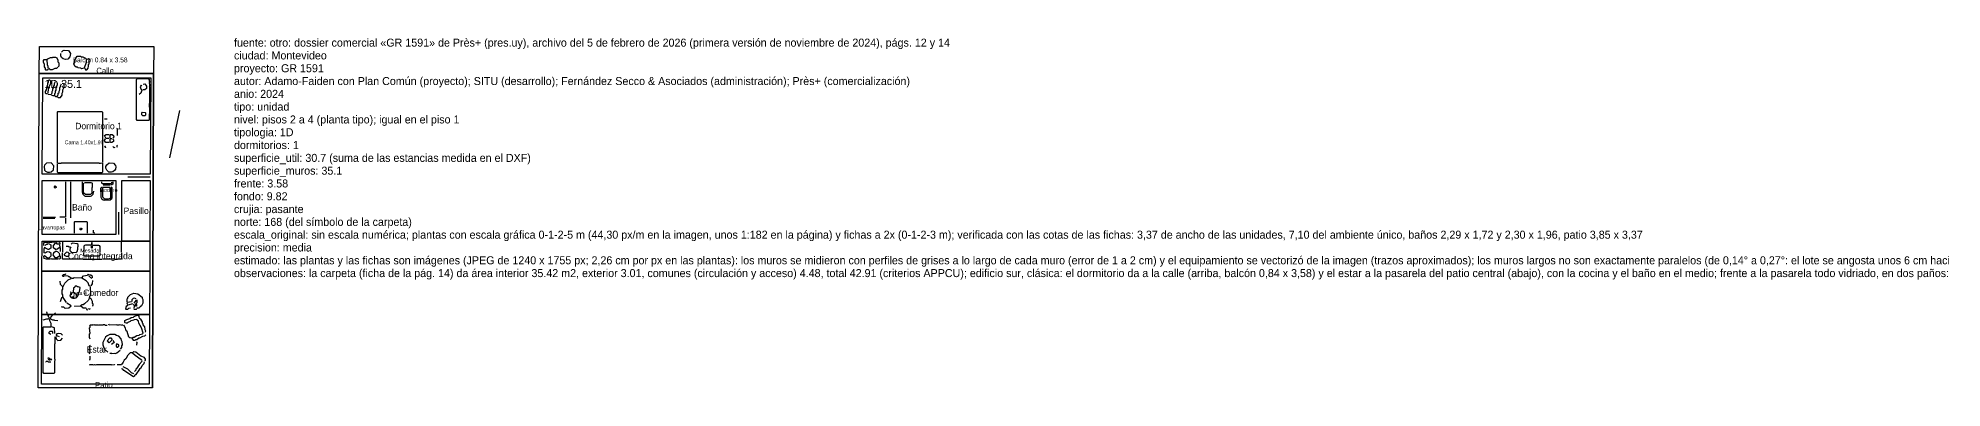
# Model space of a CAD drawing. Header units: metres. Extents: x 0 to 119, y 0 to 11.
# Drawn here: x 0 to 59.5, y 0 to 10.9 of the extents above; entities that cross this region are included whole.
import ezdxf

# ---------------------------------------------------------------- set-up
doc = ezdxf.new("R2010")
doc.units = ezdxf.units.M
for name, color, linetype in [('Trazo_Cotas', 9, 'Continuous'), ('Trazo_Datos', 7, 'Continuous'), ('Trazo_Entrada', 1, 'Continuous'), ('Trazo_Equipamiento', 8, 'Continuous'), ('Trazo_Estancias', 3, 'Continuous'), ('Trazo_Fachada', 30, 'Continuous'), ('Trazo_Medianeras', 8, 'Continuous'), ('Trazo_Norte', 1, 'Continuous'), ('Trazo_Puertas', 1, 'Continuous'), ('Trazo_Unidad', 7, 'Continuous'), ('Trazo_Ventanas', 5, 'Continuous')]:
    doc.layers.add(name, color=color, linetype=linetype)

msp = doc.modelspace()

# ---------------------------------------------------------------- linework, layer by layer
at = {"layer": 'Trazo_Cotas'}
msp.add_lwpolyline([(3.61, 9.82), (0.03, 9.82), (0.04, 10.66), (3.62, 10.66)], close=True, dxfattribs=at)
at = {"layer": 'Trazo_Entrada'}
msp.add_line((1.79, 0), (0.11, 0), dxfattribs=at)
at = {"layer": 'Trazo_Equipamiento', "color": 9}
for p, q in [((2.16, 8.39), (2.08, 8.39)), ((2.22, 7.79), (2.13, 7.79)), ((2.24, 7.9), (2.24, 7.81)), ((2.24, 7.77), (2.24, 7.7)), ((0.67, 4.47), (0.68, 4.39)), ((0.68, 4.13), (0.67, 4.21)), ((1.02, 2.92), (1.08, 2.99)), ((0.89, 2.67), (0.78, 2.82)), ((0.9, 2.66), (1.03, 2.57)), ((2.92, 2.69), (2.79, 2.67)), ((2.95, 2.62), (2.81, 2.58)), ((3, 2.65), (3.07, 2.74)), ((1.63, 1.97), (1.7, 1.97)), ((2.16, 1.47), (2.21, 1.41)), ((2.3, 1.49), (2.22, 1.41)), ((0.4, 0.8), (0.32, 0.8)), ((2.47, 0.73), (2.61, 0.73)), ((2.91, 0.48), (2.98, 0.45))]:
    msp.add_line(p, q, dxfattribs=at)
at = {"layer": 'Trazo_Equipamiento', "color": 8}
for p, q in [((0.86, 6.44), (0.86, 5.34)), ((1.01, 6.44), (1.01, 5.31)), ((1.67, 6.41), (1.45, 6.41)), ((2.03, 6.34), (2.25, 6.34)), ((2.03, 6.27), (2.25, 6.27)), ((0.16, 5.33), (0.54, 5.33)), ((0.16, 5.3), (0.52, 5.3)), ((0.85, 5.33), (0.68, 5.33)), ((0.86, 5.31), (0.86, 5.13)), ((0.76, 4.55), (0.76, 4.24)), ((2.61, 4.24), (2.61, 4.55))]:
    msp.add_line(p, q, dxfattribs=at)
at = {"layer": 'Trazo_Equipamiento', "color": 9}
for points in [[(0.32, 9.97), (0.28, 9.93), (0.24, 9.93), (0.23, 9.94), (0.23, 9.99), (0.19, 10.04), (0.2, 10.05), (0.2, 10.1), (0.17, 10.17), (0.17, 10.23), (0.19, 10.26), (0.27, 10.26)], [(0.63, 10.03), (0.66, 10.06), (0.66, 10.14), (0.63, 10.18), (0.63, 10.23), (0.6, 10.3), (0.55, 10.32), (0.45, 10.32), (0.44, 10.31), (0.38, 10.31), (0.31, 10.28), (0.28, 10.26)], [(0.32, 10), (0.32, 10.04), (0.29, 10.09), (0.29, 10.15), (0.28, 10.17), (0.28, 10.25)], [(0.73, 10.49), (0.78, 10.54), (0.82, 10.55), (0.95, 10.54), (1.01, 10.45), (0.99, 10.34), (0.93, 10.27), (0.86, 10.26), (0.78, 10.28), (0.73, 10.32), (0.71, 10.37), (0.71, 10.45)], [(1.43, 9.99), (1.36, 9.97), (1.34, 9.99), (1.25, 10), (1.23, 10.02), (1.19, 10.02), (1.15, 10.05), (1.12, 10.12), (1.15, 10.18), (1.15, 10.25), (1.22, 10.36), (1.33, 10.36), (1.36, 10.34), (1.4, 10.34), (1.48, 10.3), (1.52, 10.26)], [(1.45, 10), (1.51, 10.18), (1.51, 10.25), (1.52, 10.26)], [(1.46, 9.99), (1.48, 9.94), (1.52, 9.94), (1.56, 9.99), (1.58, 10.05), (1.58, 10.1), (1.6, 10.12), (1.6, 10.18), (1.63, 10.21), (1.63, 10.25), (1.58, 10.28), (1.52, 10.26)], [(0.4, 9.58), (0.37, 9.61), (0.34, 9.61), (0.32, 9.59), (0.32, 9.55), (0.29, 9.52), (0.29, 9.47), (0.27, 9.43), (0.25, 9.31), (0.22, 9.26), (0.22, 9.22), (0.24, 9.2), (0.29, 9.2)], [(0.31, 9.21), (0.33, 9.34), (0.35, 9.37), (0.35, 9.41), (0.4, 9.51), (0.4, 9.58)], [(0.33, 9.99), (0.35, 9.99), (0.37, 9.95), (0.45, 9.95), (0.53, 9.99), (0.59, 9.99), (0.62, 10.02)], [(0.53, 9.56), (0.5, 9.5), (0.5, 9.46), (0.48, 9.43), (0.48, 9.39), (0.45, 9.34), (0.45, 9.29), (0.43, 9.25), (0.43, 9.21), (0.41, 9.16)], [(0.51, 9.13), (0.52, 9.14), (0.52, 9.2), (0.54, 9.22), (0.54, 9.27), (0.57, 9.3), (0.57, 9.37), (0.59, 9.39), (0.59, 9.43), (0.61, 9.47), (0.61, 9.53)], [(0.4, 9.15), (0.33, 9.16), (0.31, 9.18)], [(0.41, 9.15), (0.46, 9.13), (0.51, 9.13)], [(0.6, 9.09), (0.55, 9.09), (0.51, 9.13)], [(0.61, 9.09), (0.63, 9.07), (0.7, 9.07), (0.75, 9.14), (0.75, 9.21), (0.77, 9.25), (0.77, 9.31), (0.81, 9.39), (0.81, 9.48), (0.79, 9.5), (0.75, 9.51)], [(0.61, 9.11), (0.61, 9.13), (0.63, 9.15), (0.63, 9.21), (0.66, 9.23), (0.66, 9.27), (0.68, 9.31), (0.68, 9.38), (0.7, 9.4), (0.7, 9.44), (0.73, 9.5)], [(3.24, 9.3), (3.21, 9.21), (3.16, 9.16)], [(3.24, 9.44), (3.22, 9.46), (3.19, 9.4), (3.21, 9.34), (3.24, 9.32)], [(3.28, 9.49), (3.33, 9.5), (3.37, 9.46), (3.39, 9.43), (3.39, 9.35), (3.34, 9.31), (3.28, 9.31), (3.27, 9.32)], [(0.61, 7.03), (0.61, 8.62), (0.62, 8.63), (1.99, 8.63), (2.01, 8.61), (2.01, 7.04)], [(2.12, 7.8), (2.08, 7.88), (2.13, 7.91), (2.22, 7.91)], [(2.22, 7.68), (2.2, 7.67), (2.12, 7.67), (2.08, 7.72), (2.08, 7.74), (2.12, 7.79)], [(2.25, 7.91), (2.31, 7.91), (2.36, 7.88), (2.37, 7.84), (2.33, 7.8)], [(2.25, 7.8), (2.26, 7.79), (2.31, 7.79)], [(2.33, 7.77), (2.36, 7.75), (2.36, 7.7), (2.3, 7.66), (2.27, 7.66), (2.25, 7.68)], [(2.48, 7.88), (2.48, 8.09), (2.46, 8.1)], [(2.12, 7.5), (2.11, 7.54), (2.09, 7.54), (2.07, 7.51)], [(2.4, 7.51), (2.38, 7.5), (2.34, 7.54)], [(2.48, 7.51), (2.47, 7.53), (2.47, 7.57), (2.48, 7.58)], [(2.01, 7.02), (2.01, 6.74), (2, 6.72), (0.62, 6.72), (0.61, 6.74), (0.61, 7.01)], [(0.62, 7.02), (0.72, 7.02), (0.73, 7.03), (1.9, 7.03), (1.91, 7.02), (1.95, 7.02), (2, 7.03)], [(0.19, 4.45), (0.18, 4.46), (0.18, 4.52), (0.2, 4.55), (0.31, 4.55), (0.32, 4.54)], [(0.2, 4.38), (0.18, 4.33), (0.18, 4.23), (0.2, 4.21)], [(0.33, 4.51), (0.4, 4.47), (0.4, 4.36), (0.34, 4.32), (0.31, 4.32), (0.23, 4.36), (0.2, 4.38)], [(0.2, 4.13), (0.29, 4.06), (0.36, 4.07), (0.41, 4.12), (0.41, 4.2), (0.36, 4.24), (0.28, 4.25), (0.22, 4.21)], [(0.22, 4.45), (0.26, 4.49), (0.28, 4.49), (0.31, 4.51)], [(0.33, 4.54), (0.34, 4.55), (0.43, 4.55), (0.44, 4.56), (0.53, 4.55), (0.54, 4.54)], [(0.66, 4.22), (0.59, 4.26), (0.54, 4.26), (0.48, 4.21), (0.46, 4.16), (0.48, 4.12), (0.52, 4.07), (0.59, 4.07), (0.67, 4.12)], [(0.67, 4.38), (0.61, 4.33), (0.57, 4.32), (0.54, 4.32), (0.48, 4.37), (0.48, 4.45), (0.54, 4.52)], [(0.67, 4.48), (0.66, 4.49), (0.6, 4.49), (0.55, 4.52)], [(0.68, 4.49), (0.69, 4.51), (0.68, 4.55), (0.6, 4.56), (0.57, 4.54)], [(0.68, 4.38), (0.69, 4.37), (0.69, 4.26)], [(1.01, 4.4), (0.97, 4.4), (0.94, 4.42), (0.88, 4.42)], [(1.02, 4.39), (0.99, 4.33), (0.99, 4.29), (1.04, 4.24), (1.19, 4.23), (1.22, 4.26), (1.24, 4.33), (1.24, 4.41), (1.25, 4.42), (1.25, 4.48), (1.22, 4.5), (1.06, 4.52), (1.03, 4.49)], [(0.68, 4.12), (0.69, 4.11), (0.69, 4.04), (0.67, 4.02), (0.62, 4.03), (0.61, 4.02), (0.43, 4.02), (0.42, 4.03), (0.38, 4.02), (0.26, 4.02), (0.19, 4.04), (0.18, 4.11), (0.2, 4.13)], [(0.76, 3.17), (0.7, 3.23), (0.69, 3.33)], [(0.81, 3.53), (0.78, 3.53), (0.75, 3.5)], [(0.78, 2.83), (0.77, 2.84), (0.77, 2.91), (0.75, 2.94), (0.75, 3.05), (0.77, 3.08), (0.77, 3.16)], [(0.82, 3.5), (0.8, 3.48), (0.76, 3.48)], [(0.78, 3.17), (0.84, 3.27), (0.94, 3.37), (1.03, 3.42)], [(0.88, 3.54), (0.86, 3.55), (0.81, 3.53)], [(0.84, 3.51), (0.93, 3.5), (0.95, 3.48), (0.97, 3.48), (1.03, 3.44)], [(1.04, 3.43), (1.1, 3.43), (1.13, 3.45), (1.36, 3.44)], [(1.25, 2.96), (1.29, 3), (1.31, 3.13), (1.25, 3.16), (1.23, 3.16), (1.21, 3.18), (1.16, 3.18), (1.15, 3.15), (1.11, 3.11), (1.1, 3)], [(1.11, 2.99), (1.14, 2.96), (1.19, 2.94)], [(1.37, 3.44), (1.42, 3.5), (1.54, 3.52)], [(1.63, 3.18), (1.6, 3.19), (1.56, 3.28), (1.5, 3.34), (1.37, 3.43)], [(1.55, 3.52), (1.58, 3.55), (1.61, 3.53)], [(1.59, 3.5), (1.64, 3.45), (1.68, 3.43)], [(1.61, 2.81), (1.63, 2.89), (1.65, 2.92), (1.64, 3.17)], [(1.7, 3.44), (1.7, 3.48), (1.65, 3.52), (1.63, 3.52)], [(1.7, 3.35), (1.69, 3.25), (1.65, 3.19)], [(0.77, 2.82), (0.73, 2.81), (0.69, 2.69)], [(0.85, 2.48), (0.8, 2.52), (0.75, 2.52), (0.73, 2.53)], [(0.85, 2.48), (0.86, 2.49), (0.96, 2.5), (1.03, 2.56)], [(1.02, 2.91), (0.99, 2.89), (0.99, 2.87), (1.03, 2.82), (1.05, 2.82)], [(1.2, 2.83), (1.19, 2.8), (1.14, 2.8), (1.13, 2.79), (1.08, 2.79), (1.06, 2.81)], [(1.07, 2.84), (1.12, 2.84), (1.13, 2.88)], [(1.14, 2.56), (1.15, 2.55), (1.33, 2.56)], [(1.19, 2.94), (1.19, 2.85), (1.2, 2.84)], [(1.24, 2.94), (1.24, 2.88), (1.21, 2.84)], [(1.61, 2.81), (1.56, 2.73), (1.45, 2.62), (1.41, 2.59), (1.38, 2.59), (1.33, 2.56)], [(1.5, 2.49), (1.41, 2.49), (1.33, 2.56)], [(1.51, 2.48), (1.51, 2.45), (1.55, 2.44)], [(1.58, 2.48), (1.6, 2.46), (1.64, 2.48)], [(1.61, 2.81), (1.65, 2.79), (1.69, 2.71), (1.69, 2.64)], [(1.7, 2.56), (1.72, 2.57), (1.72, 2.62), (1.7, 2.63)], [(2.8, 2.57), (2.75, 2.54), (2.73, 2.47)], [(2.73, 2.47), (2.74, 2.46), (2.8, 2.46), (2.83, 2.49), (2.89, 2.5)], [(2.79, 2.67), (2.78, 2.69), (2.78, 2.78), (2.8, 2.8), (2.8, 2.83), (2.89, 2.92), (2.99, 2.96), (3.12, 2.94), (3.25, 2.83), (3.25, 2.8), (3.27, 2.76), (3.27, 2.65), (3.23, 2.56), (3.19, 2.53), (3.15, 2.49), (3.09, 2.49)], [(2.8, 2.59), (2.78, 2.63), (2.79, 2.67)], [(3.06, 2.78), (3.01, 2.8), (2.97, 2.79), (2.93, 2.75), (2.93, 2.7)], [(2.97, 2.61), (3, 2.57), (3, 2.52), (2.98, 2.48)], [(2.99, 2.46), (3.07, 2.46), (3.08, 2.48)], [(3.07, 2.54), (3.05, 2.55), (3.05, 2.62)], [(3.06, 2.63), (3.1, 2.67), (3.1, 2.73), (3.08, 2.75)], [(3.09, 2.55), (3.09, 2.59), (3.06, 2.63)], [(0.35, 2.18), (0.33, 2.15), (0.26, 2.15), (0.15, 2.11)], [(0.53, 1.59), (0.52, 1.58), (0.52, 1.38), (0.51, 1.37), (0.51, 0.91), (0.52, 0.9), (0.52, 0.85), (0.51, 0.83), (0.51, 0.47), (0.49, 0.45), (0.18, 0.45), (0.16, 0.48), (0.16, 1.9), (0.17, 1.91), (0.4, 1.91)], [(0.36, 2.19), (0.33, 2.22), (0.33, 2.25), (0.28, 2.31), (0.28, 2.35), (0.26, 2.36)], [(0.41, 1.92), (0.41, 2.01), (0.37, 2.09), (0.37, 2.17)], [(0.54, 2.34), (0.48, 2.28), (0.44, 2.27), (0.38, 2.19)], [(0.38, 2.18), (0.41, 2.15), (0.45, 2.13), (0.49, 2.13), (0.51, 2.11), (0.62, 2.1)], [(0.51, 1.7), (0.52, 1.71), (0.51, 1.88), (0.42, 1.91)], [(1.63, 1.52), (1.61, 1.57), (1.61, 1.69), (1.63, 1.7), (1.61, 1.88), (1.63, 1.9), (1.63, 1.94), (1.61, 1.96)], [(2.09, 1.97), (2.03, 1.97), (2.02, 1.96), (1.91, 1.96), (1.9, 1.97), (1.89, 1.96), (1.84, 1.96), (1.83, 1.97), (1.82, 1.96), (1.77, 1.96), (1.76, 1.97), (1.72, 1.96), (1.7, 1.97)], [(2.09, 1.97), (2.1, 1.96), (2.16, 1.96)], [(2.66, 1.97), (2.65, 1.96), (2.61, 1.96), (2.6, 1.97), (2.59, 1.96), (2.54, 1.97), (2.52, 1.96), (2.47, 1.96), (2.46, 1.97), (2.22, 1.96), (2.21, 1.99)], [(2.93, 1.55), (2.87, 1.56), (2.84, 1.58), (2.78, 1.76), (2.75, 1.78), (2.73, 1.86), (2.68, 1.96)], [(2.72, 2.03), (2.71, 2.04), (2.71, 2.1), (2.77, 2.14), (2.87, 2.17), (2.91, 2.2), (2.98, 2.21), (3, 2.23), (3.1, 2.27), (3.15, 2.25), (3.15, 2.2)], [(2.73, 2.02), (2.74, 2.03), (2.79, 2.03), (2.81, 2.05), (2.89, 2.08), (2.91, 2.1), (2.99, 2.12), (3.01, 2.14), (3.08, 2.15)], [(3.28, 1.71), (3.23, 1.87), (3.15, 2.02), (3.14, 2.08), (3.1, 2.11), (3.09, 2.14)], [(3.16, 2.19), (3.21, 2.15), (3.21, 2.13), (3.25, 2.06), (3.25, 2.03), (3.27, 2.01), (3.27, 1.97), (3.32, 1.91), (3.34, 1.82), (3.36, 1.78), (3.35, 1.74)], [(0.4, 1.67), (0.35, 1.7), (0.35, 1.74), (0.38, 1.77), (0.44, 1.77), (0.45, 1.76), (0.45, 1.7)], [(0.53, 1.59), (0.57, 1.56), (0.57, 1.53), (0.62, 1.48), (0.71, 1.49), (0.76, 1.55)], [(0.76, 1.65), (0.72, 1.69), (0.63, 1.7), (0.59, 1.69), (0.55, 1.64)], [(0.57, 1.62), (0.61, 1.62), (0.66, 1.6)], [(1.63, 1.32), (1.61, 1.31), (1.61, 1.25)], [(1.63, 1.06), (1.61, 1.07), (1.61, 1.12), (1.63, 1.13), (1.63, 1.17), (1.61, 1.18), (1.63, 1.24), (1.61, 1.25)], [(2.57, 1.21), (2.62, 1.26), (2.62, 1.31), (2.64, 1.34), (2.63, 1.44), (2.61, 1.48), (2.6, 1.53), (2.52, 1.61), (2.45, 1.64), (2.4, 1.67), (2.24, 1.67), (2.16, 1.62), (2.11, 1.58), (2.02, 1.42), (2.02, 1.34), (2.05, 1.25), (2.08, 1.21), (2.18, 1.11)], [(2.16, 1.47), (2.24, 1.56), (2.27, 1.56), (2.31, 1.5)], [(2.33, 1.49), (2.38, 1.42), (2.29, 1.35)], [(2.93, 1.55), (2.97, 1.58), (3, 1.58), (3.09, 1.64), (3.16, 1.65), (3.18, 1.67), (3.26, 1.69), (3.28, 1.71)], [(2.93, 1.55), (2.97, 1.49), (3.03, 1.49), (3.05, 1.51), (3.08, 1.51), (3.15, 1.56), (3.18, 1.56), (3.27, 1.61), (3.33, 1.62), (3.37, 1.66)], [(3.07, 1.44), (3.08, 1.43), (3.07, 1.33)], [(0.25, 0.8), (0.24, 0.81), (0.26, 0.83), (0.29, 0.83), (0.31, 0.81)], [(0.31, 0.92), (0.33, 0.95), (0.38, 0.91)], [(0.31, 0.91), (0.34, 0.88), (0.37, 0.88)], [(0.4, 0.91), (0.43, 0.88), (0.42, 0.87), (0.37, 0.88)], [(1.61, 0.88), (1.63, 0.89), (1.63, 0.99)], [(1.61, 0.72), (1.63, 0.73), (1.7, 0.73), (1.72, 0.72), (1.76, 0.73), (1.78, 0.72), (1.83, 0.73), (2.28, 0.73), (2.29, 0.72), (2.39, 0.73), (2.4, 0.72)], [(2.24, 1.08), (2.29, 1.08), (2.3, 1.07), (2.38, 1.08), (2.42, 1.07), (2.46, 1.09), (2.56, 1.18)], [(2.8, 1.02), (2.74, 0.91), (2.69, 0.86), (2.66, 0.8), (2.61, 0.73)], [(2.65, 0.67), (2.79, 0.59), (2.91, 0.48)], [(2.95, 1.09), (2.88, 1.09), (2.81, 1.03)], [(2.95, 1.09), (2.99, 1.14), (3.05, 1.13), (3.21, 1), (3.3, 0.96), (3.35, 0.9), (3.35, 0.86), (3.33, 0.83)], [(2.95, 1.09), (3.03, 1.02), (3.22, 0.89), (3.25, 0.85)], [(3.25, 0.83), (3.16, 0.73), (3.09, 0.62), (3.05, 0.58), (3.05, 0.55), (3.01, 0.51)], [(3.03, 0.42), (3.06, 0.42), (3.18, 0.58), (3.18, 0.6), (3.22, 0.63), (3.25, 0.7), (3.31, 0.76), (3.32, 0.81)], [(3.01, 0.41), (3.01, 0.37), (2.98, 0.34), (2.68, 0.54), (2.65, 0.58), (2.61, 0.59)]]:
    msp.add_lwpolyline(points, dxfattribs=at)
for points in [[(3.48, 8.88), (3.47, 8.87), (3.47, 8.78), (3.48, 8.77), (3.47, 8.36), (3.45, 8.35), (3.1, 8.35), (3.07, 8.38), (3.07, 9.62), (3.09, 9.65), (3.4, 9.66), (3.47, 9.64), (3.47, 9.58), (3.48, 9.57), (3.47, 9.52), (3.48, 9.48), (3.48, 9.43), (3.47, 9.42), (3.48, 9.4)], [(3.25, 8.61), (3.35, 8.6), (3.36, 8.59), (3.36, 8.52), (3.34, 8.5), (3.27, 8.5), (3.24, 8.53), (3.24, 8.58), (3.23, 8.59)], [(0.36, 6.74), (0.41, 6.75), (0.48, 6.81), (0.49, 6.94), (0.41, 7.03), (0.26, 7.02), (0.2, 6.96), (0.19, 6.92), (0.2, 6.8), (0.23, 6.77), (0.29, 6.74)], [(2.29, 6.74), (2.21, 6.74), (2.15, 6.8), (2.12, 6.86), (2.12, 6.92), (2.15, 6.97), (2.22, 7.03), (2.36, 7.02), (2.42, 6.95), (2.43, 6.91), (2.42, 6.83), (2.39, 6.79), (2.34, 6.75)], [(0.97, 4.14), (0.97, 4.2), (0.94, 4.23), (0.89, 4.24), (0.82, 4.17), (0.82, 4.15), (0.88, 4.11), (0.94, 4.11)], [(2.44, 1.3), (2.46, 1.27), (2.49, 1.27), (2.52, 1.3), (2.52, 1.34), (2.46, 1.37), (2.44, 1.34)]]:
    msp.add_lwpolyline(points, close=True, dxfattribs=at)
at = {"layer": 'Trazo_Equipamiento', "color": 8}
for points in [[(0.57, 6.26), (0.53, 6.24), (0.51, 6.26), (0.51, 6.28), (0.53, 6.31), (0.57, 6.28)], [(1.36, 4.94), (1.32, 4.94), (1.3, 4.96), (1.33, 5), (1.37, 4.98)]]:
    msp.add_lwpolyline(points, close=True, dxfattribs=at)
for points in [[(1.38, 6.44), (1.38, 6.12), (1.4, 6.05), (1.45, 6), (1.47, 5.99), (1.64, 5.99), (1.67, 6), (1.72, 6.05), (1.74, 6.14)], [(1.68, 6.4), (1.69, 6.39), (1.69, 6.26), (1.68, 6.25), (1.68, 6.17), (1.69, 6.16), (1.68, 6.15), (1.68, 6.08), (1.64, 6.04), (1.48, 6.04), (1.43, 6.08), (1.42, 6.13), (1.42, 6.37), (1.43, 6.4)], [(2, 6.27), (1.96, 6.25), (1.96, 5.96), (1.98, 5.92), (2.03, 5.87), (2.07, 5.86), (2.25, 5.87), (2.3, 5.92), (2.31, 5.95), (2.31, 6.25), (2.28, 6.27)], [(2.29, 6.43), (2.29, 6.39), (2.28, 6.37), (2, 6.37), (1.99, 6.39), (1.99, 6.44)], [(2.01, 6.26), (2.01, 5.97), (2.07, 5.9), (2.2, 5.9), (2.26, 5.93), (2.27, 5.96), (2.27, 6.26)], [(2.34, 6.44), (2.33, 6.36), (2.3, 6.34), (2.27, 6.34)], [(1.54, 4.83), (1.54, 5.18), (1.52, 5.19), (1.14, 5.19), (1.13, 5.18), (1.13, 4.83)], [(1.77, 4.83), (1.73, 4.84), (1.73, 4.93)], [(1.37, 4.02), (0.77, 4.02), (0.76, 4.03), (0.76, 4.22)], [(1.66, 4.46), (1.48, 4.46), (1.45, 4.45), (1.43, 4.43), (1.43, 4.24)], [(1.93, 4.22), (1.93, 4.13), (1.89, 4.11), (1.47, 4.11), (1.43, 4.13), (1.43, 4.22)], [(1.69, 4.47), (1.69, 4.52), (1.68, 4.54), (1.67, 4.52), (1.67, 4.47)], [(1.69, 4.45), (1.69, 4.37), (1.68, 4.36), (1.67, 4.37), (1.67, 4.45)], [(1.7, 4.46), (1.89, 4.46), (1.91, 4.45), (1.93, 4.42), (1.93, 4.24)], [(2.61, 4.22), (2.61, 4.03), (2.6, 4.02), (2.48, 4.02), (2.47, 4.01), (2.42, 4.01), (2.4, 4.02), (2.01, 4.02)], [(1.39, 4.02), (1.68, 4.02), (1.69, 4.01), (1.75, 4.01), (1.76, 4.02), (1.99, 4.02)]]:
    msp.add_lwpolyline(points, dxfattribs=at)
at = {"layer": 'Trazo_Estancias', "color": 5}
msp.add_lwpolyline([(3.5, 6.68), (0.13, 6.68), (0.15, 9.69), (3.52, 9.69)], close=True, dxfattribs=at)
at = {"layer": 'Trazo_Estancias', "color": 4}
msp.add_lwpolyline([(2.43, 4.79), (0.13, 4.79), (0.13, 6.48), (2.43, 6.48)], close=True, dxfattribs=at)
at = {"layer": 'Trazo_Estancias', "color": 8}
msp.add_lwpolyline([(3.49, 4.58), (2.62, 4.58), (2.62, 6.48), (3.5, 6.48)], close=True, dxfattribs=at)
at = {"layer": 'Trazo_Estancias', "color": 30}
msp.add_lwpolyline([(3.49, 3.65), (0.12, 3.65), (0.13, 4.58), (3.49, 4.58)], close=True, dxfattribs=at)
at = {"layer": 'Trazo_Estancias', "color": 40}
msp.add_lwpolyline([(3.48, 2.29), (0.12, 2.29), (0.12, 3.65), (3.49, 3.65)], close=True, dxfattribs=at)
at = {"layer": 'Trazo_Estancias', "color": 2}
msp.add_lwpolyline([(3.47, 0.11), (0.11, 0.11), (0.12, 2.29), (3.48, 2.29)], close=True, dxfattribs=at)
at = {"layer": 'Trazo_Fachada'}
for p, q in [((3.61, 9.82), (0.03, 9.82)), ((3.57, 0), (0, 0))]:
    msp.add_line(p, q, dxfattribs=at)
at = {"layer": 'Trazo_Medianeras'}
msp.add_line((3.57, 0), (3.61, 9.82), dxfattribs=at)
at = {"layer": 'Trazo_Norte'}
msp.add_line((4.42, 8.66), (4.11, 7.19), dxfattribs=at)
at = {"layer": 'Trazo_Puertas'}
for p, q in [((3.5, 6.58), (2.8, 6.58)), ((2.52, 4.79), (2.52, 5.49))]:
    msp.add_line(p, q, dxfattribs=at)
at = {"layer": 'Trazo_Unidad'}
msp.add_lwpolyline([(3.57, 0), (0, 0), (0.03, 9.82), (3.61, 9.82)], close=True, dxfattribs=at)
at = {"layer": 'Trazo_Ventanas'}
for p, q in [((3.52, 9.82), (0.15, 9.82)), ((3.47, 0), (1.79, 0))]:
    msp.add_line(p, q, dxfattribs=at)

# ---------------------------------------------------------------- texts
at = {"layer": 'Trazo_Cotas'}
msp.add_text('Balcon 0.84 x 3.58', height=0.15, dxfattribs=at).set_placement((1.08, 10.17))
at = {"layer": 'Trazo_Datos'}
for s, p in [('fuente: otro: dossier comercial «GR 1591» de Près+ (pres.uy), archivo del 5 de febrero de 2026 (primera versión de noviembre de 2024), págs. 12 y 14', (6.12, 10.66)), ('ciudad: Montevideo', (6.12, 10.26)), ('proyecto: GR 1591', (6.12, 9.86)), ('autor: Adamo-Faiden con Plan Común (proyecto); SITU (desarrollo); Fernández Secco & Asociados (administración); Près+ (comercialización)', (6.12, 9.46)), ('tipo: unidad', (6.12, 8.66)), ('anio: 2024', (6.12, 9.06)), ('nivel: pisos 2 a 4 (planta tipo); igual en el piso 1', (6.12, 8.26)), ('tipologia: 1D', (6.12, 7.86)), ('superficie_util: 30.7 (suma de las estancias medida en el DXF)', (6.12, 7.06)), ('dormitorios: 1', (6.12, 7.46)), ('superficie_muros: 35.1', (6.12, 6.66)), ('frente: 3.58', (6.12, 6.26)), ('fondo: 9.82', (6.12, 5.86)), ('crujia: pasante', (6.12, 5.46)), ('escala_original: sin escala numérica; plantas con escala gráfica 0-1-2-5 m (44,30 px/m en la imagen, unos 1:182 en la página) y fichas a 2x (0-1-2-3 m); verificada con las cotas de las fichas: 3,37 de ancho de las unidades, 7,10 del ambiente único, baños 2,29 x 1,72 y 2,30 x 1,96, patio 3,85 x 3,37', (6.12, 4.66)), ('norte: 168 (del símbolo de la carpeta)', (6.12, 5.06)), ('precision: media', (6.12, 4.26)), ('estimado: las plantas y las fichas son imágenes (JPEG de 1240 x 1755 px; 2,26 cm por px en las plantas): los muros se midieron con perfiles de grises a lo largo de cada muro (error de 1 a 2 cm) y el equipamiento se vectorizó de la imagen (trazos aproximados); los muros largos no son exactamente paralelos (de 0,14° a 0,27°: el lote se angosta unos 6 cm hacia el fondo) y se dibujaron así; Estar, Comedor y Cocina integrada (y en la Mono también el Dormitorio) son un mismo ambiente: sus límites, sin muro, se trazaron según el amueblamiento del dibujo; el equipamiento es el de la ficha (a 2x, calzada sobre la planta por correlación de muros)', (6.12, 3.86)), ('observaciones: la carpeta (ficha de la pág. 14) da área interior 35.42 m2, exterior 3.01, comunes (circulación y acceso) 4.48, total 42.91 (criterios APPCU); edificio sur, clásica: el dormitorio da a la calle (arriba, balcón 0,84 x 3,58) y el estar a la pasarela del patio central (abajo), con la cocina y el baño en el medio; frente a la pasarela todo vidriado, en dos paños: la entrada es el paño corredizo (flecha de la ficha; la puerta no está dibujada); unidades sur izquierda y sur medio de cada piso, del 1 al 4 (8 en total); GR 1591, en un barrio universitario cerca de la Rambla (el dossier no da la dirección); lote de 10,95 x 31,21 m (por las caras exteriores de los muros de lindero) con dos volúmenes de 5 pisos (norte y sur) separados por un patio central con pasarelas', (6.12, 3.46))]:
    msp.add_text(s, height=0.25, dxfattribs=at).set_placement(p)
at = {"layer": 'Trazo_Equipamiento', "color": 8}
for s, p in [('Cama 1.40x1.90', (0.83, 7.61)), ('Inodoro', (1.92, 6.12)), ('Lavarropas', (0.01, 4.95)), ('Mesada', (1.32, 4.23)), ('Mesa 4', (0.98, 2.9))]:
    msp.add_text(s, height=0.12, dxfattribs=at).set_placement(p)
at = {"layer": 'Trazo_Estancias', "color": 5}
msp.add_text('Dormitorio 1', height=0.2, dxfattribs=at).set_placement((1.16, 8.08))
at = {"layer": 'Trazo_Estancias', "color": 4}
msp.add_text('Baño', height=0.2, dxfattribs=at).set_placement((1.06, 5.54))
at = {"layer": 'Trazo_Estancias', "color": 8}
msp.add_text('Pasillo', height=0.2, dxfattribs=at).set_placement((2.67, 5.43))
at = {"layer": 'Trazo_Estancias', "color": 30}
msp.add_text('Cocina integrada', height=0.2, dxfattribs=at).set_placement((0.93, 4.02))
at = {"layer": 'Trazo_Estancias', "color": 40}
msp.add_text('Comedor', height=0.2, dxfattribs=at).set_placement((1.41, 2.87))
at = {"layer": 'Trazo_Estancias', "color": 2}
msp.add_text('Estar', height=0.2, dxfattribs=at).set_placement((1.52, 1.1))
at = {"layer": 'Trazo_Fachada'}
for s, p in [('Calle', (1.82, 9.82)), ('Patio', (1.78, 0))]:
    msp.add_text(s, height=0.18, dxfattribs=at).set_placement(p)
at = {"layer": 'Trazo_Unidad'}
msp.add_text('1D 35.1', height=0.25, dxfattribs=at).set_placement((0.2, 9.37))

doc.saveas('drawing.dxf')
